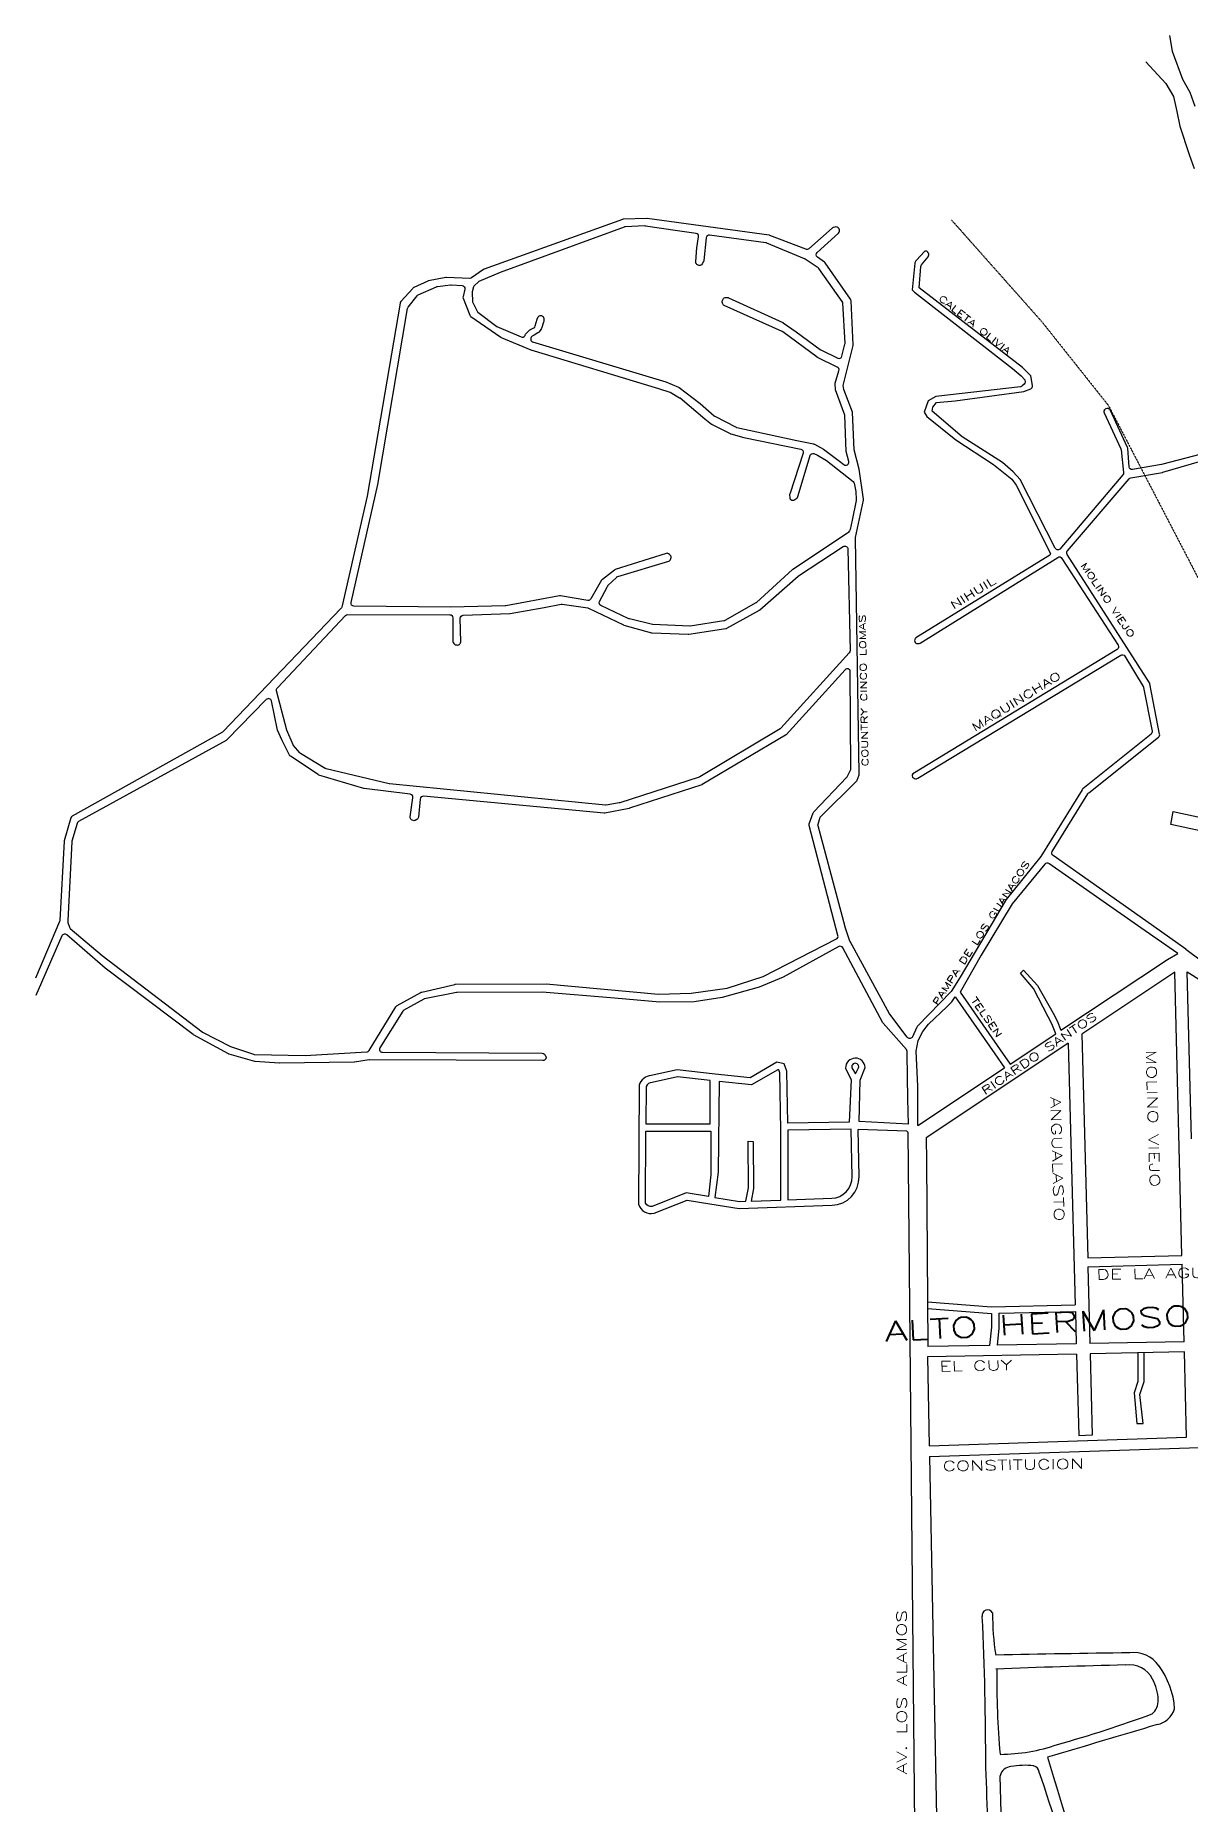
# Model space of a CAD drawing. Header units: millimetres. Extents: x 4374322 to 4409026, y 6503580 to 6534206.
# Drawn here: x 4374322 to 4375477, y 6532438 to 6534206 of the extents above; entities that cross this region are included whole.
import ezdxf

# ---------------------------------------------------------------- set-up
doc = ezdxf.new("R2010")
doc.units = ezdxf.units.MM
doc.linetypes.add('HIDDEN2', pattern=[0.1875, 0.125, -0.0625])
for name, color, linetype in [('CANAL', 252, 'Continuous'), ('LINEA CALLE', 252, 'Continuous'), ('NOMBRE BARRIO', 8, 'Continuous'), ('NOMBRE CALLE', 252, 'Continuous'), ('RIO', 252, 'Continuous')]:
    doc.layers.add(name, color=color, linetype=linetype)
doc.styles.add('ROMANS', font='romans')

msp = doc.modelspace()

# ---------------------------------------------------------------- linework, layer by layer
at = {"layer": 'CANAL', "linetype": 'HIDDEN2', "ltscale": 0.2, "transparency": 33554687}
msp.add_lwpolyline([(4375237.9, 6534021.8), (4375327.8, 6533920.6), (4375394.7, 6533836.4), (4375510.2, 6533614.1)], dxfattribs=at)
at = {"layer": 'LINEA CALLE', "transparency": 33554687}
for p, q in [((4375468.2, 6532986.7), (4375461.2, 6533269.9)), ((4375470.3, 6532900.5), (4375468.4, 6532977.9)), ((4375275.8, 6532896.8), (4375214.4, 6532895.7)), ((4375362.6, 6532898.4), (4375283.5, 6532897)), ((4375470.3, 6532900.5), (4375376.2, 6532898.7)), ((4375362.9, 6532888.1), (4375213.9, 6532885.2)), ((4375470.6, 6532890.2), (4375376.5, 6532888.4)), ((4375472.7, 6532804.9), (4375470.6, 6532890.2)), ((4375215.6, 6532796.5), (4375472.7, 6532804.9)), ((4375215.8, 6532785.8), (4375485.8, 6532794.7))]:
    msp.add_line(p, q, dxfattribs=at)
at = {"layer": 'LINEA CALLE', "linetype": 'Continuous', "transparency": 33554687}
for points in [[(4375495.2, 6533789.6), (4375447.7, 6533777.5), (4375418.8, 6533772.3, -0.447365), (4375415.3, 6533775.1), (4375414.1, 6533793.3, 0.093253), (4375413.8, 6533794.3), (4375396.3, 6533831.9, 0.450411), (4375392, 6533833.1), (4375391.5, 6533832.8, 0.378324), (4375390.3, 6533829), (4375407, 6533793.1, -0.081621), (4375407.3, 6533792.1), (4375409.8, 6533769.3, -0.206495), (4375409.1, 6533767), (4375346, 6533692.9, -0.126608), (4375344.7, 6533692), (4375344.2, 6533692, -0.278511), (4375341.6, 6533693.7), (4375306.6, 6533762.5), (4375299.4, 6533770), (4375288.9, 6533779.5), (4375248.4, 6533805.1), (4375218.5, 6533830.8), (4375219.2, 6533834.6), (4375222.8, 6533839.5), (4375241.4, 6533841), (4375310.1, 6533850.3), (4375317.1, 6533853.2, 0.347664), (4375318.9, 6533856.5), (4375317.3, 6533866), (4375308.7, 6533874.3), (4375205.7, 6533953.9), (4375207.4, 6533975.4, -0.151794), (4375208, 6533977), (4375214.6, 6533985.1, 0.176355), (4375215.2, 6533987), (4375215.2, 6533987.6, 0.181758), (4375214.4, 6533989.5), (4375214.3, 6533989.7, 0.290193), (4375211.2, 6533990.6), (4375210.9, 6533990.5), (4375202.8, 6533981.7, 0.078055), (4375202.2, 6533981), (4375201.6, 6533979.6, 0.084477), (4375201.3, 6533978.7), (4375198.7, 6533952.1), (4375201, 6533949.7), (4375299, 6533873.4), (4375307.6, 6533866.2), (4375311.2, 6533862), (4375311.4, 6533860.1, -0.230949), (4375310.4, 6533857.6), (4375308.6, 6533855.9, -0.160794), (4375306.8, 6533855.1), (4375222.1, 6533845.3), (4375214.7, 6533840.9), (4375210.7, 6533829.8), (4375213.4, 6533825.5), (4375242.2, 6533802.1), (4375280, 6533777.5), (4375298.2, 6533762.8), (4375302.5, 6533756.7), (4375336.9, 6533688.3, -0.278614), (4375336, 6533686.9), (4375202.4, 6533604, 0.257571), (4375201, 6533601.5), (4375201, 6533601.3, 0.159953), (4375201.6, 6533599.5, 0.213743), (4375204.7, 6533598.3, 0.169522), (4375206.6, 6533598.7), (4375344.1, 6533684.6, -0.409484), (4375348.2, 6533683.6), (4375404.5, 6533596.7, -0.422462), (4375403.5, 6533592.5), (4375199.2, 6533468.3, 0.834092), (4375204.1, 6533463.8), (4375407, 6533586.8, -0.414955), (4375411.1, 6533585.8), (4375429.4, 6533555.5, -0.087647), (4375429.8, 6533554.6), (4375438.3, 6533510.8, -0.278182), (4375437.3, 6533507.9), (4375369.2, 6533453.1, 0.080961), (4375368.6, 6533452.3), (4375327.1, 6533385.5), (4375292.6, 6533342.5), (4375246.7, 6533264.9), (4375237.4, 6533250.7), (4375203.8, 6533215.8, 0.091287), (4375203.2, 6533214.9), (4375198.9, 6533205.3, -0.567082), (4375193.7, 6533204.8), (4375176.2, 6533227.8, -0.037857), (4375175.9, 6533228.2), (4375136.5, 6533300.4, -0.044727), (4375136.2, 6533300.9), (4375131.6, 6533315, -0.014994), (4375131.5, 6533315.2), (4375104.5, 6533416.1, -0.144967), (4375104.6, 6533417.8), (4375106.8, 6533424.7, -0.119643), (4375107.5, 6533425.9), (4375142.9, 6533460.8, 0.113172), (4375143.6, 6533461.9), (4375145.5, 6533467.2, 0.089215), (4375145.6, 6533468.3), (4375141.9, 6533703.8, -0.05578), (4375142, 6533704.4), (4375149.8, 6533741.8, 0.086422), (4375149.9, 6533742.8), (4375145.7, 6533772.9), (4375140.5, 6533792.1), (4375139.1, 6533829.8), (4375130.3, 6533852.5), (4375129.6, 6533856.3), (4375139.5, 6533896.4, 0.072182), (4375139.6, 6533897.2), (4375137.6, 6533941, 0.141752), (4375137.1, 6533942.6), (4375111.7, 6533979, 0.082242), (4375111, 6533979.7), (4375104, 6533984.8, -0.475747), (4375103.8, 6533989.5), (4375125.1, 6534008.6, 0.203345), (4375126, 6534010.7), (4375126.1, 6534011.3, 0.276236), (4375124.6, 6534014), (4375123.6, 6534014.6, 0.211604), (4375121.2, 6534014.8), (4375119.7, 6534014.4, 0.105014), (4375118.6, 6534013.7), (4375095.2, 6533993.1, -0.279801), (4375092.2, 6533992.6), (4375056.2, 6534006.4, 0.057612), (4375055.6, 6534006.6), (4374933.8, 6534023.5, 0.044496), (4374933.2, 6534023.5), (4374910, 6534022.6, 0.076469), (4374909.1, 6534022.4), (4374770.9, 6533972.7, 0.067183), (4374770.1, 6533972.3), (4374758.3, 6533964, -0.166701), (4374756.4, 6533963.4), (4374733.2, 6533964.5, 0.061008), (4374732.5, 6533964.5), (4374715.2, 6533961, 0.06044), (4374714.5, 6533960.8), (4374700.5, 6533954.2, 0.101057), (4374699.5, 6533953.5), (4374687.6, 6533940.2, 0.141257), (4374686.8, 6533938.7), (4374654, 6533745.6), (4374628.6, 6533634.8, -0.135389), (4374627.8, 6533633.4), (4374510.1, 6533510.5, -0.074276), (4374509.3, 6533509.9), (4374359.3, 6533425.9, 0.196927), (4374357.9, 6533424.2), (4374351.3, 6533401.3, 0.056959), (4374351.2, 6533400.7), (4374346.8, 6533321.6, -0.086939), (4374346.6, 6533320.6), (4374322.4, 6533263.8)], [(4375472.2, 6533292.9), (4375432.1, 6533321.2), (4375339.4, 6533386.4, -0.396696), (4375338.6, 6533390.4), (4375374.3, 6533448.3, -0.085952), (4375375, 6533449.1), (4375444.8, 6533504.9, 0.278998), (4375445.9, 6533507.9), (4375436.1, 6533558.3, 0.094546), (4375435.7, 6533559.3), (4375353.5, 6533687.6, -0.330522), (4375353.8, 6533691.2), (4375415.3, 6533763.1, -0.175632), (4375417.1, 6533764.1), (4375448.7, 6533769.5, 0.029586), (4375449, 6533769.6), (4375496.1, 6533783.4, 0.667943)], [(4375194.8, 6533117.8), (4375194.3, 6533143.3), (4375193.5, 6533188.3), (4375193.5, 6533190.5, 0.185274), (4375192.8, 6533192.5), (4375169.6, 6533218.8, -0.058035), (4375169.2, 6533219.4), (4375129.4, 6533294.2, 0.417837), (4375125.3, 6533295.4), (4375069.6, 6533264.9), (4375045.8, 6533255), (4375008.7, 6533244.6), (4374980.6, 6533240.3), (4374946.4, 6533239.9), (4374901, 6533243.8), (4374828.9, 6533249.8), (4374743.8, 6533249.7, 0.049843), (4374743.2, 6533249.6), (4374711.3, 6533243.2, 0.076804), (4374710.5, 6533242.9), (4374690.6, 6533231.8, 0.126486), (4374689.5, 6533230.8), (4374666.7, 6533194.4, 0.587784), (4374669.2, 6533189.8), (4374828.8, 6533188.9, -0.223484), (4374831.1, 6533187.8), (4374832, 6533186.6, -0.271084), (4374832.5, 6533183.6), (4374832.4, 6533183.4, -0.309922), (4374829.6, 6533181.5), (4374656.4, 6533182.4, 0.040017), (4374655.9, 6533182.3), (4374641.3, 6533180, -0.034832), (4374640.9, 6533180), (4374566.2, 6533178.8, -0.022818), (4374565.9, 6533178.8), (4374542.2, 6533180.6, -0.050155), (4374541.6, 6533180.7), (4374516.1, 6533188, -0.055566), (4374515.5, 6533188.2), (4374480.5, 6533207.2, -0.037109), (4374480.1, 6533207.5), (4374392, 6533274), (4374353.7, 6533307.2, 0.506047), (4374348.9, 6533306.2), (4374322.9, 6533246.5)]]:
    msp.add_lwpolyline(points, format="xyb", dxfattribs=at)
at = {"layer": 'LINEA CALLE', "transparency": 33554687}
for points in [[(4375128.4, 6533885.6), (4375131.4, 6533897.8, 0.074525), (4375131.5, 6533898.7), (4375129.4, 6533938.7, 0.142696), (4375128.8, 6533940.2), (4375105.2, 6533973.2, 0.087439), (4375104.5, 6533973.9), (4375091.6, 6533982.8, 0.051411), (4375091, 6533983.1), (4375053.3, 6533998.8, 0.064892), (4375052.5, 6533999), (4374996.2, 6534006.8, 0.425253), (4374992.8, 6534004.1), (4374990.5, 6533981.4, -0.10395), (4374990.1, 6533980.3), (4374988.8, 6533977.9, -0.221976), (4374986.8, 6533976.4), (4374986.6, 6533976.4, -0.208025), (4374984.2, 6533976.9), (4374983.5, 6533977.5, -0.261861), (4374982.3, 6533980.2), (4374983.5, 6533993.9), (4374985.2, 6534005, 0.41826), (4374982.6, 6534008.4), (4374964, 6534011), (4374932.1, 6534015.8, 0.048314), (4374931.5, 6534015.9), (4374911.7, 6534015, 0.077256), (4374910.8, 6534014.8), (4374786.9, 6533969.5), (4374765.7, 6533960.2, 0.077357), (4374764.9, 6533959.7), (4374761.2, 6533956.5, 0.152027), (4374760.3, 6533955), (4374759, 6533950, 0.065886), (4374759, 6533949.2), (4374759.1, 6533940.5, 0.11473), (4374759.5, 6533939.2), (4374763.8, 6533930.6, 0.114109), (4374764.7, 6533929.6), (4374783.6, 6533915.5), (4374807.8, 6533904.9, 0.370543), (4374811.6, 6533906.1), (4374811.7, 6533906.3, 0.068021), (4374812, 6533907, -0.12687), (4374812.8, 6533908.3), (4374816.5, 6533911.9, -0.076869), (4374817.2, 6533912.4), (4374820.5, 6533914, 0.214695), (4374822, 6533916), (4374823.8, 6533922.6, -0.065979), (4374824.1, 6533923.3), (4374825, 6533924.9, -0.283873), (4374827.7, 6533926.4), (4374828, 6533926.4, -0.346069), (4374830.4, 6533923.5), (4374830.5, 6533920.9, -0.090706), (4374830.3, 6533919.8), (4374828.2, 6533913.5, -0.08586), (4374827.7, 6533912.6), (4374825.4, 6533909.7, -0.090171), (4374824.6, 6533909), (4374820.9, 6533906.8), (4374818.9, 6533905.6, 0.206869), (4374817.5, 6533903.6), (4374817.5, 6533902.7, 0.226047), (4374818.4, 6533900.3), (4374818.5, 6533900.3, 0.08108), (4374819.3, 6533899.9), (4374952.4, 6533859.9), (4374965.1, 6533854.7, -0.068007), (4374965.8, 6533854.3), (4374986.7, 6533838.3), (4375000.7, 6533826, 0.061638), (4375001.3, 6533825.6), (4375022.7, 6533814.6, 0.065707), (4375023.4, 6533814.3), (4375083.5, 6533801.3), (4375100, 6533798, -0.076727), (4375100.9, 6533797.7), (4375109.9, 6533792.7), (4375126.1, 6533780.9), (4375130.4, 6533777.3, 0.732223), (4375135.2, 6533780.3), (4375132.6, 6533790.5), (4375131.3, 6533826.7), (4375121.9, 6533852), (4375121.7, 6533858.6), (4375125.4, 6533871.2, 0.364997), (4375123.8, 6533874.7), (4375104, 6533884.3, -0.047559), (4375103.5, 6533884.6), (4375069.2, 6533910.1, 0.054312), (4375068.7, 6533910.4), (4375010.7, 6533936.5, -0.239999), (4375009, 6533938.6), (4375008.8, 6533939.6, -0.169292), (4375009.1, 6533941.5), (4375009.6, 6533942.7, -0.297082), (4375012.5, 6533944.4), (4375014.1, 6533944.3, -0.09489), (4375015.2, 6533944), (4375069.3, 6533919.4, -0.04741), (4375069.8, 6533919.1), (4375082.6, 6533910), (4375106.7, 6533892.3, 0.043995), (4375107.2, 6533892), (4375124.2, 6533883.6, 0.478465)], [(4375133.9, 6533708.7), (4375079.3, 6533672.5, 0.038495), (4375079, 6533672.3), (4375043.1, 6533639.5, -0.055544), (4375042.5, 6533639.1), (4375011.4, 6533621.5, -0.090232), (4375010.4, 6533621.1), (4374976.9, 6533615.8, -0.050201), (4374976.3, 6533615.8), (4374939.6, 6533617.4, -0.048186), (4374939, 6533617.4), (4374916, 6533623, -0.050719), (4374915.4, 6533623.2), (4374887.6, 6533636.3, -0.426228), (4374886.2, 6533640.4), (4374894.1, 6533655.5, -0.077867), (4374894.6, 6533656.3), (4374903, 6533664.6, -0.121875), (4374904.3, 6533665.4), (4374955.3, 6533680.9, 0.287877), (4374957.4, 6533683.3), (4374957.6, 6533684.5, 0.297426), (4374956.2, 6533687.5), (4374955.1, 6533688.2, 0.223413), (4374952.6, 6533688.5), (4374901.9, 6533672.3, 0.085432), (4374901, 6533671.8), (4374889, 6533662.6, 0.100783), (4374888.2, 6533661.7), (4374877.5, 6533643.1, -0.312933), (4374874.5, 6533641.6), (4374847.2, 6533646, 0.085115), (4374846.2, 6533646), (4374792.4, 6533636.2, -0.03901), (4374791.9, 6533636.2), (4374737.2, 6533634.9), (4374640.8, 6533635.7, -0.478283), (4374637.9, 6533639.4), (4374664.6, 6533757.3), (4374694.3, 6533933.4, -0.125698), (4374694.9, 6533934.8), (4374703.8, 6533946.1, -0.121848), (4374704.9, 6533947), (4374723.3, 6533955.1, -0.074351), (4374724.1, 6533955.4), (4374737.2, 6533957, -0.045886), (4374737.8, 6533957), (4374748.8, 6533956.3, -0.467569), (4374751.5, 6533952.6), (4374749.8, 6533945.5, 0.151862), (4374749.9, 6533943.7), (4374756.4, 6533926.7, 0.152267), (4374757.5, 6533925.3), (4374787.5, 6533904.6, 0.052538), (4374788, 6533904.3), (4374817.5, 6533892), (4374945.1, 6533853.5), (4374956.3, 6533849.8, -0.052934), (4374956.9, 6533849.6), (4374966.2, 6533844.2, -0.042814), (4374966.6, 6533843.9), (4374991.5, 6533823.1), (4374998.1, 6533817.8, 0.05046), (4374998.6, 6533817.5), (4375016.8, 6533808.3, 0.049096), (4375017.3, 6533808.1), (4375030.3, 6533804.4), (4375087.4, 6533792.7, -0.447902), (4375089.7, 6533788.9), (4375076.3, 6533747.8, 0.088692), (4375076.1, 6533746.7), (4375076.2, 6533744.6, 0.315464), (4375078.3, 6533741.9), (4375078.6, 6533741.8, 0.24691), (4375081.4, 6533742.3), (4375083.3, 6533743.8, 0.157356), (4375084.3, 6533745.3), (4375096.5, 6533786.3, -0.436533), (4375100.4, 6533788.3), (4375104.1, 6533786.9), (4375113.1, 6533781.5), (4375139.5, 6533760.3, -0.174716), (4375140.6, 6533758.6), (4375142.2, 6533750.3), (4375142.7, 6533742.3, -0.062772), (4375142.6, 6533741.5), (4375138.7, 6533721.9), (4375136.5, 6533712.3, -0.101652), (4375136, 6533711.2), (4375134.7, 6533709.4, -0.087991)], [(4375135.8, 6533589), (4375067.3, 6533513.8, -0.073832), (4375066.6, 6533513.2), (4374986.3, 6533465.3, -0.056094), (4374985.7, 6533465), (4374906.3, 6533439.3, -0.03562), (4374905.9, 6533439.2), (4374892.8, 6533436.9, -0.067501), (4374892, 6533436.9), (4374676.2, 6533458.2, -0.034125), (4374675.8, 6533458.2), (4374613, 6533473.3, -0.076183), (4374612.1, 6533473.6), (4374587.4, 6533488.4, -0.084683), (4374586.6, 6533489.1), (4374580.3, 6533496.6, -0.071296), (4374579.9, 6533497.3), (4374573.6, 6533511.8), (4374563.5, 6533551.2, -0.257303), (4374564.2, 6533554), (4374632.3, 6533626.5, -0.207351), (4374634.5, 6533627.4), (4374736.6, 6533627.2, -0.41278), (4374739.6, 6533624.2), (4374739.7, 6533600.6, 0.190842), (4374740.5, 6533598.6), (4374741.1, 6533597.9, 0.195931), (4374743.2, 6533597), (4374744.2, 6533596.9, 0.243247), (4374746.7, 6533598.1), (4374746.9, 6533598.3, 0.170386), (4374747.5, 6533600.2), (4374747, 6533623.7, -0.408835), (4374749.9, 6533626.7), (4374796.4, 6533628.5, 0.034853), (4374796.9, 6533628.5), (4374831, 6533634.6), (4374847.8, 6533637.9, -0.087475), (4374848.8, 6533637.9), (4374874.4, 6533634, -0.072917), (4374875.2, 6533633.7), (4374910, 6533617.1, 0.043154), (4374910.5, 6533616.9), (4374938.1, 6533609.2, 0.058716), (4374938.8, 6533609.1), (4374974.7, 6533607.7, 0.047549), (4374975.3, 6533607.7), (4375012.4, 6533613.4, 0.089371), (4375013.4, 6533613.7), (4375045.9, 6533631.8, 0.05298), (4375046.4, 6533632.2), (4375084.8, 6533665.8, -0.034092), (4375085.1, 6533666), (4375129.7, 6533695.4, -0.589868), (4375134.3, 6533693), (4375136.6, 6533591.1, -0.192452)], [(4374357.3, 6533313.6), (4374389.1, 6533286.5), (4374489, 6533210.2, 0.044416), (4374489.5, 6533209.9), (4374517.5, 6533195.5), (4374540.5, 6533187.8, 0.074978), (4374541.4, 6533187.7), (4374592, 6533186.5), (4374653.5, 6533190.2, 0.24571), (4374655.9, 6533191.6), (4374682.7, 6533235.4, -0.130064), (4374683.8, 6533236.5), (4374707.7, 6533249.7, -0.069454), (4374708.5, 6533250), (4374741.5, 6533257.7, -0.056095), (4374742.2, 6533257.8), (4374833, 6533258.1), (4374945.1, 6533248), (4374977.9, 6533248.9), (4375013.7, 6533254), (4375049.8, 6533265.6), (4375122.9, 6533303.1, 0.351462), (4375124.4, 6533306.5), (4375095.7, 6533416.4, -0.152633), (4375095.8, 6533418.2), (4375099.7, 6533429.1, -0.102386), (4375100.4, 6533430.1), (4375133.4, 6533465, 0.071147), (4375133.9, 6533465.7), (4375137.1, 6533471.9, 0.120654), (4375137.4, 6533473.3), (4375136.8, 6533570.3, 0.683661), (4375131.6, 6533572.3), (4375072.7, 6533507.3, -0.07455), (4375072, 6533506.8), (4374988.9, 6533457.4, -0.055573), (4374988.3, 6533457.1), (4374916.1, 6533433.7, -0.031908), (4374915.7, 6533433.6), (4374891.6, 6533429, -0.069883), (4374890.7, 6533429), (4374710.3, 6533445.7, 0.412289), (4374707, 6533443), (4374705.2, 6533424.8, -0.258899), (4374703.6, 6533422.4), (4374702, 6533421.6, -0.262613), (4374699.1, 6533421.8), (4374698.4, 6533422.2, -0.292771), (4374697.1, 6533425.1), (4374699.7, 6533444.3, 0.417626), (4374697.1, 6533447.7), (4374651.1, 6533453.5, -0.04114), (4374650.6, 6533453.6), (4374605.7, 6533467, -0.075219), (4374604.9, 6533467.4), (4374577.4, 6533485.8, -0.127622), (4374576.4, 6533486.9), (4374568.6, 6533502.2), (4374564.6, 6533511.1, -0.054052), (4374564.4, 6533511.7), (4374558.3, 6533541, 0.598826), (4374553.2, 6533542.4), (4374513.6, 6533502.1, -0.072572), (4374512.9, 6533501.6), (4374365.5, 6533420.4, 0.196872), (4374364.1, 6533418.6), (4374358.8, 6533400.8, 0.059906), (4374358.7, 6533400.1), (4374354.7, 6533321.7), (4374354.8, 6533320.4, 0.072654), (4374354.9, 6533319.5), (4374356.4, 6533315, 0.139499)], [(4374996.7, 6533118.2), (4374996.7, 6533161.5), (4374964, 6533165.1), (4374938.8, 6533159.7, 0.278663), (4374932.8, 6533155.6), (4374932.6, 6533118.2)], [(4374995, 6533045.6), (4374972.8, 6533049.2), (4374938.8, 6533035.5, -0.331135), (4374932.2, 6533039.1), (4374932.6, 6533110.9), (4374997.4, 6533110.9), (4374997.4, 6533067.2)]]:
    msp.add_lwpolyline(points, format="xyb", close=True, dxfattribs=at)
for points in [[(4375501.7, 6533407.9), (4375457.1, 6533417.6), (4375459.4, 6533430.5), (4375504.2, 6533420.9)], [(4375342.1, 6533208.3), (4375338.3, 6533218.4), (4375334.6, 6533225.4), (4375319.7, 6533253.5), (4375306.7, 6533269), (4375309.7, 6533271.8), (4375324, 6533256.6), (4375339.4, 6533228.8), (4375343.6, 6533221.3), (4375347.3, 6533211.8), (4375453.6, 6533282.5), (4375464.1, 6533288.4), (4375427.1, 6533314.3)], [(4375472.2, 6533292.9), (4375472.2, 6533292.9), (4375487.8, 6533281.3)], [(4375461.2, 6533269.9), (4375368.3, 6533207.9)], [(4375477.7, 6533103.3), (4375473.3, 6533270.3), (4375536.9, 6533230.1), (4375539.4, 6533105)], [(4375354.6, 6533198.8), (4375294.3, 6533158.6)], [(4375296.5, 6533177.9), (4375342.1, 6533208.3)], [(4375354.6, 6533198.8), (4375361.6, 6532937.2)], [(4375368.3, 6533207.9), (4375374, 6532984.4)], [(4375204.3, 6533116.6), (4375290.9, 6533174.2)], [(4375294.3, 6533158.6), (4375212.6, 6533104.2), (4375212.9, 6533081)], [(4375194.3, 6533109.9), (4375203.4, 6532174.7)], [(4375212.9, 6533081), (4375214.4, 6532895.7)], [(4375374, 6532984.4), (4375468.2, 6532986.7)], [(4375374.2, 6532975.4), (4375468.4, 6532977.9)], [(4375374.2, 6532975.4), (4375376.2, 6532898.7)], [(4375213.9, 6532885.2), (4375215.6, 6532796.5)], [(4375362.9, 6532888.1), (4375365.1, 6532806.7)], [(4375376.5, 6532888.4), (4375378.6, 6532806.9)], [(4375378.6, 6532806.9), (4375365.1, 6532806.5)], [(4375215.8, 6532785.8), (4375242.6, 6531414.9)]]:
    msp.add_lwpolyline(points, dxfattribs=at)
for points in [[(4375427, 6533314.3), (4375335.2, 6533378.4, 0.39156), (4375331.1, 6533377.9), (4375298.4, 6533338.1), (4375267.4, 6533286.8), (4375246.5, 6533249.9), (4375286.6, 6533192.1), (4375296.5, 6533177.9)], [(4375145.6, 6533120.5), (4375146.5, 6533161.8), (4375151.6, 6533174.6, 0.985239), (4375132.1, 6533174), (4375137.6, 6533162.1), (4375135.6, 6533119.9), (4375074.4, 6533119), (4375073.5, 6533170.8), (4375070.7, 6533178.1), (4375063.4, 6533179.9), (4375036.7, 6533164.3), (4375001.8, 6533168), (4374963.6, 6533172.1), (4374937.8, 6533166.7, 0.300198), (4374925.8, 6533156.9), (4374925.2, 6533037.9, 0.391476), (4374940.7, 6533028.8), (4374973.6, 6533042), (4374996.4, 6533038.2), (4375025.6, 6533033.5), (4375118.5, 6533036.8, 0.409211), (4375145.5, 6533065.5), (4375144.7, 6533112.7)], [(4375138.3, 6533174.3), (4375141.8, 6533168.2), (4375145.1, 6533174.3, 1.323912), (4375138.3, 6533174.3)], [(4375137.7, 6533112.9), (4375074.4, 6533112), (4375074.4, 6533042.2), (4375118.2, 6533043.8, 0.409249), (4375138.5, 6533065.4), (4375137.7, 6533112.6)]]:
    msp.add_lwpolyline(points, format="xyb", dxfattribs=at)
at = {"layer": 'LINEA CALLE', "linetype": 'Continuous', "transparency": 33554687}
for points in [[(4375204.3, 6533116.6), (4375204.3, 6533144.1), (4375204.3, 6533156), (4375202.7, 6533191), (4375204.6, 6533201.5), (4375209.1, 6533210.7), (4375214.8, 6533217.8), (4375233.3, 6533235.3), (4375238.2, 6533240.4), (4375241.5, 6533245.3), (4375281.1, 6533188.3), (4375290.9, 6533174.2)], [(4375194.3, 6533109.9), (4375193.2, 6533110.9), (4375144.7, 6533112.7)], [(4375194.8, 6533117.8), (4375145.6, 6533120.5)], [(4375214, 6532940.3), (4375278, 6532935.3), (4375361.6, 6532937.2)], [(4375214, 6532933.8), (4375278, 6532928.7)], [(4375285.2, 6532928.9), (4375361.8, 6532930.6)], [(4375361.8, 6532930.6), (4375362.6, 6532898.4)], [(4375278, 6532928.7), (4375278, 6532914.9), (4375275.8, 6532896.8)], [(4375285.2, 6532928.9), (4375285.2, 6532913.9), (4375283.5, 6532897)], [(4375424.1, 6532889.3), (4375424.1, 6532860.6), (4375420.5, 6532849.5), (4375423, 6532818.8), (4375429.5, 6532818.8), (4375426.1, 6532847.8), (4375430.3, 6532860.6), (4375430.3, 6532889.4)]]:
    msp.add_lwpolyline(points, dxfattribs=at)
at = {"layer": 'LINEA CALLE', "transparency": 33554687}
msp.add_lwpolyline([(4375067.5, 6533111.9), (4375066.5, 6533169.4), (4375065.5, 6533172.2), (4375064.5, 6533172.4), (4375038.2, 6533157.1), (4375005.7, 6533160.6), (4375004.6, 6533070.1), (4375001.5, 6533044.5), (4375026, 6533040.5), (4375032.3, 6533040.8), (4375035, 6533054.4), (4375034.7, 6533101), (4375039.8, 6533100.5), (4375040, 6533053.6), (4375037.6, 6533040.9), (4375067.5, 6533042)], close=True, dxfattribs=at)
for centre, radius, start, end in [((4375274, 6532627), 5.48, 26.2792, 194.2774), ((4375567.3, 6532629.6), 288.4, 180.0261, 188.4867), ((4372128.6, 6532479.1), 3143.5, 359.9206, 2.673), ((4375668.4, 6514875.2), 17716.1, 90.81623, 91.24958), ((4375622.5, 6523754.2), 8825.6, 91.36749, 92.21048), ((4375415.9, 6532552.1), 25.4, 25.5526, 98.968), ((4375420.3, 6532559.9), 29.8, 34.0508, 98.2695), ((4375378.7, 6532527.8), 82.4, 3.9538, 36.3839), ((4376105.9, 6532562.2), 822.8, 179.2324, 185.1755), ((4375396.1, 6532540.2), 48.5, 2.7237, 28.2054), ((4375427.4, 6532541.5), 17.1, 309.5761, 3.2834), ((4375012.6, 6533686.7), 1234.1, 285.5708, 290.1795), ((4375439, 6532540.2), 22.9, 280.6887, 342.7197), ((4384521.1, 6501951.7), 31885.5, 106.54094, 106.74599), ((4375284.8, 6532668.6), 180.7, 270.5087, 289.0774), ((4359511, 6531813.5), 15775, 1.54998, 2.40216), ((4375298.4, 6532463.8), 12.2, 129.8756, 167.3433), ((4375298.6, 6532462.7), 13.1, 95.7148, 127.2571), ((4375311.2, 6532399.1), 77.9, 83.4815, 100.2851), ((4375317.7, 6532468.7), 8.09, 10.6803, 73.6389), ((4372809.2, 6531613.3), 2658.3, 16.0685, 18.805), ((4382276.2, 6534543.3), 7240.9, 196.51421, 197.82199), ((4365572.1, 6532145.9), 9719.7, 359.55945, 1.88989)]:
    msp.add_arc(centre, radius, start, end, dxfattribs=at)
at = {"layer": 'RIO', "transparency": 33554687}
for p, q in [((4375455.9, 6534206.4), (4375458.5, 6534190.7)), ((4375458.5, 6534190.7), (4375468.8, 6534162.6)), ((4375432, 6534180), (4375452.2, 6534158.3)), ((4375452.2, 6534158.3), (4375459.8, 6534145.4)), ((4375468.8, 6534162.6), (4375475.9, 6534149.6)), ((4375459.8, 6534145.4), (4375463, 6534130.2)), ((4375475.9, 6534149.6), (4375481.1, 6534135.5)), ((4375463, 6534130.2), (4375466.1, 6534115.5)), ((4375466.1, 6534115.5), (4375475.4, 6534087.3)), ((4375475.4, 6534087.3), (4375480.5, 6534073.3))]:
    msp.add_line(p, q, dxfattribs=at)

# ---------------------------------------------------------------- texts
at = {"layer": 'NOMBRE BARRIO', "transparency": 33554687, "style": 'ROMANS', "width": 1.5}
msp.add_text('ALTO HERMOSO', height=20, rotation=3, dxfattribs=at).set_placement((4375171.3, 6532900.7))
at = {"layer": 'NOMBRE CALLE', "transparency": 33554687, "style": 'ROMANS', "width": 1.5}
for s, height, rotation, p in [('CALETA OLIVIA', 6.4, 321.591, (4375224.3, 6533942.2)), ('MOLINO VIEJO', 6.4, 304.1843, (4375366.7, 6533676.4)), ('NIHUIL', 8, 31.8367, (4375239.9, 6533632.3)), ('COUNTRY CINCO LOMAS', 6.4, 91.1305, (4375154.8, 6533475.6)), ('MAQUINCHAO', 8, 31.8367, (4375261.2, 6533510.2)), ('PAMPA DE LOS GUANACOS', 6.4, 57.0115, (4375223.9, 6533235.9)), ('TELSEN', 6.4, 304.9074, (4375257, 6533242.1)), ('RICARDO SANTOS', 8, 34.3067, (4375271.2, 6533146.7)), ('MOLINO VIEJO', 10, 271.6991, (4375432.2, 6533192.2)), ('ANGUALASTO', 10, 271.6991, (4375336.9, 6533145.3)), ('DE LA AGUADA', 10, 1.0136, (4375382.8, 6532962.6)), ('EL CUY', 10, 1.0136, (4375226, 6532870.8)), ('CONSTITUCION', 10, 1.0136, (4375229, 6532771.1)), ('AV. LOS ALAMOS', 10, 90.0956, (4375193.3, 6532467.9))]:
    msp.add_text(s, height=height, rotation=rotation, dxfattribs=at).set_placement(p)

doc.saveas('drawing.dxf')
